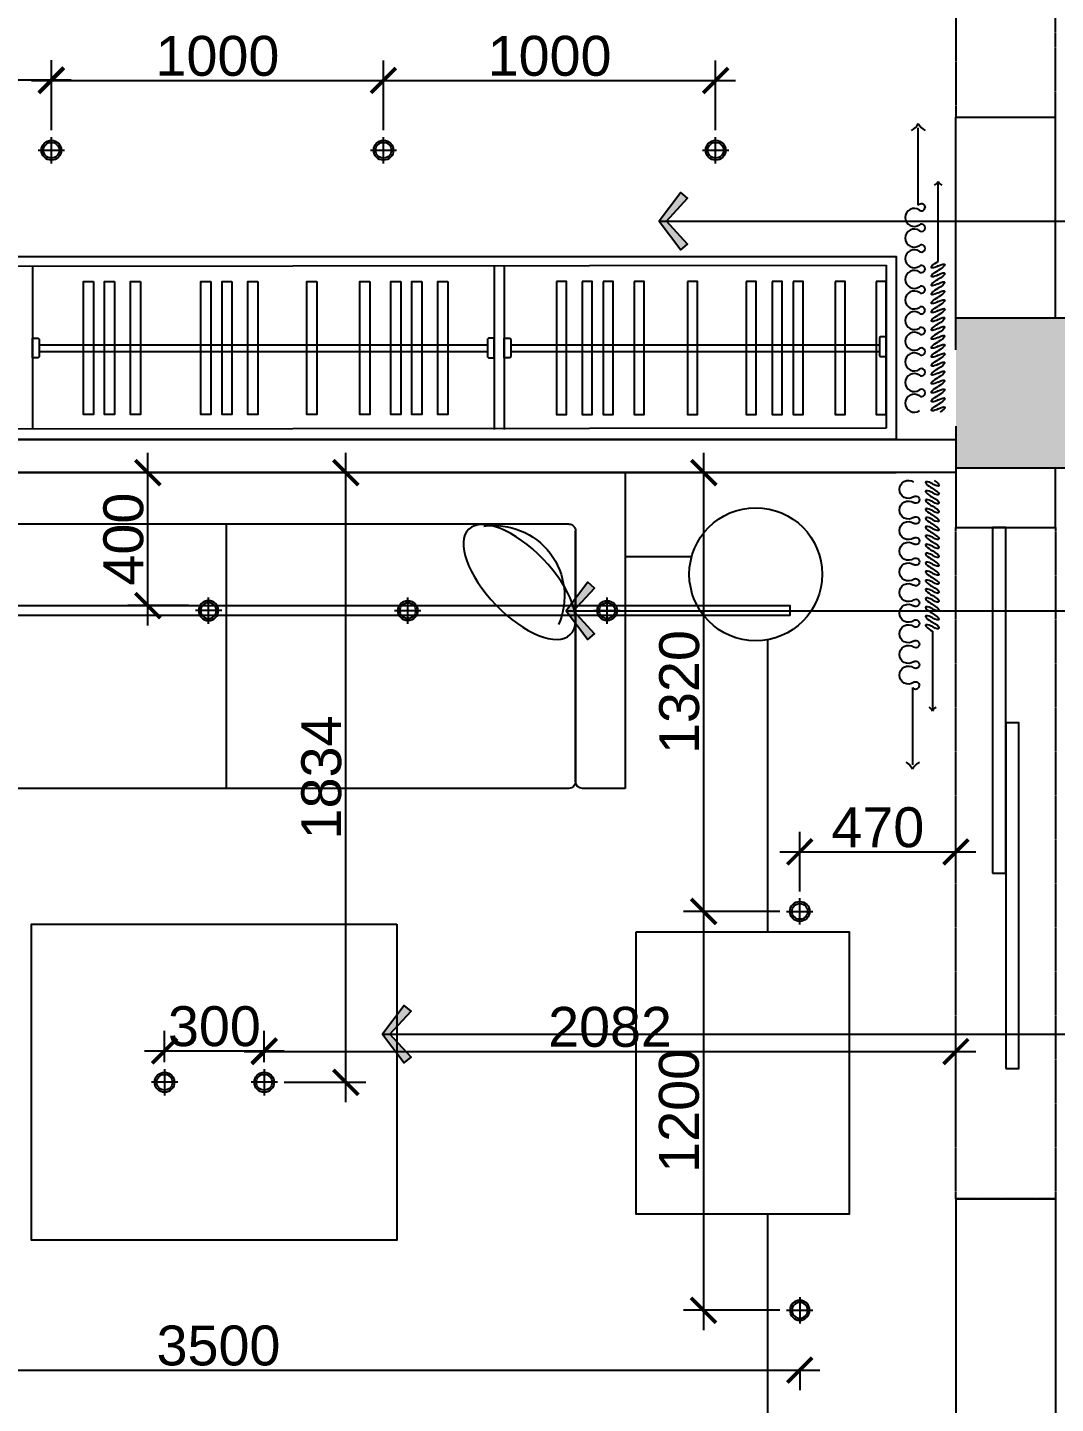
# Model space of a CAD drawing. Header units: millimetres. Extents: x 148889 to 229003, y -70503 to 111106.
# Drawn here: x 212902 to 215997, y 59927 to 64067 of the extents above; entities that cross this region are included whole.
import ezdxf

# ---------------------------------------------------------------- set-up
doc = ezdxf.new("R2010")
doc.units = ezdxf.units.MM
doc.linetypes.add('HIDDEN', pattern=[0.375, 0.25, -0.125])
for name, color, linetype in [('C-天花标高', 1, 'Continuous'), ('C-灯具1', 2, 'Continuous'), ('C-门套', 16, 'Continuous'), ('P-原墙线', 7, 'Continuous'), ('P-固定家具1(到顶)', 3, 'Continuous'), ('P-外部尺寸', 44, 'Continuous'), ('P-新墙线', 4, 'Continuous'), ('P-活动家具', 3, 'Continuous'), ('P-门', 1, 'Continuous')]:
    doc.layers.add(name, color=color, linetype=linetype)
doc.styles.add('Arial', font='arial.ttf')
doc.styles.add('ROMANS', font='ROMANS.shx', dxfattribs={"bigfont": 'BIGFONT.shx'})
doc.dimstyles.new('1比60', dxfattribs={"dimscale": 60, "dimtxt": 2, "dimasz": 1.25, "dimexe": 1, "dimexo": 1, "dimgap": 0.2, "dimtad": 1, "dimdec": 0, "dimrnd": 0.005, "dimzin": 0, "dimdsep": 46, "dimtxsty": 'Arial', "dimblk": 'ARCHTICK', "dimcen": 0.125, "dimdle": 1, "dimclrd": 44, "dimclre": 44, "dimclrt": 50, "dimadec": 0, "dimazin": 0, "dimtfac": 1, "dimtdec": 0, "dimtix": 1, "dimtmove": 2, "dimatfit": 3, "dimldrblk": 'DOT', "dimfxl": 4, "dimfxlon": 1, "dimtvp": 1, "dimtolj": 1, "dimtzin": 0, "dimarcsym": 0})
doc.dimstyles.new('1比80', dxfattribs={"dimscale": 80, "dimtxt": 2, "dimasz": 1.25, "dimexe": 1, "dimexo": 1, "dimgap": 0.25, "dimtad": 1, "dimdec": 0, "dimrnd": 0.005, "dimzin": 0, "dimdsep": 46, "dimtxsty": 'Arial', "dimblk": 'ARCHTICK', "dimcen": 0.125, "dimdle": 1, "dimclrd": 44, "dimclre": 44, "dimclrt": 50, "dimadec": 0, "dimazin": 0, "dimtfac": 1, "dimtdec": 0, "dimtix": 1, "dimtmove": 2, "dimatfit": 3, "dimldrblk": 'DOT', "dimfxl": 5, "dimfxlon": 1, "dimtvp": 1, "dimtolj": 1, "dimtzin": 0, "dimarcsym": 0})
doc.dimstyles.new('出图比例1：50', dxfattribs={"dimscale": 50, "dimtxt": 2.5, "dimasz": 2, "dimexe": 2, "dimexo": 2, "dimgap": 1, "dimtad": 1, "dimdec": 0, "dimrnd": 5, "dimzin": 0, "dimdsep": 46, "dimtxsty": 'ROMANS', "dimblk1": 'ZHL_XS', "dimblk2": 'ZHL_XS', "dimsah": 1, "dimcen": 0.09, "dimclrd": 256, "dimclre": 256, "dimclrt": 41, "dimadec": 0, "dimazin": 0, "dimtfac": 1, "dimtdec": 4, "dimtix": 1, "dimtmove": 2, "dimatfit": 3, "dimldrblk": 'ZHL_JT', "dimfxl": 1, "dimtolj": 1, "dimtzin": 0, "dimarcsym": 0})

# ---------------------------------------------------------------- blocks, each defined once
blk = doc.blocks.new('ZHL_JT')
blk.add_line((-0.221, 0), (-1, 0))
blk.add_lwpolyline([(-0.221, 0), (-0.861, -0.689), (-0.654, -0.862), (0, 0), (-0.654, 0.862), (-0.861, 0.689)], close=True)
for points in [[(-0.861, 0.689), (-0.654, 0.862), (-0.221, 0), (0, 0)], [(-0.861, -0.689), (-0.654, -0.862), (-0.221, 0), (0, 0)]]:
    blk.add_solid(points)
blk = doc.blocks.new('ZHL_XS')
blk.add_line((-1, 0), (0, 0))
at = {"const_width": 0.2}
blk.add_lwpolyline([(-0.6, -0.6), (0.6, 0.6)], dxfattribs=at)
blk = doc.blocks.new('A$C01C20CD7')
at = {"layer": 'C-灯具1'}
for p, q in [((52.8, 105.7, 2984.9), (52.8, 0, 2984.9)), ((0, 52.8, 2984.9), (105.7, 52.8, 2984.9))]:
    blk.add_line(p, q, dxfattribs=at)
for radius in [39.9, 31.7]:
    blk.add_circle((52.8, 52.8, 2984.9), radius, dxfattribs=at)
blk = doc.blocks.new('A$C7EE014FC')
at = {"color": 252, "ltscale": 3}
for centre, radius, start, end in [((785.8, 1646.4), 679.6, 118.9769, 154.8441), ((371.4, 395.3), 212.6, 171.8147, 293.5953)]:
    blk.add_arc(centre, radius, start, end, dxfattribs=at)
at = {"color": 252, "ltscale": 3, "extrusion": (0, 0, -1)}
blk.add_ellipse((328.8, 2082.6), major_axis=(-158.5, -152.9), ratio=0.45088, start_param=-1.570796, end_param=4.712389, dxfattribs=at)
at = {"color": 252, "ltscale": 3}
blk.add_ellipse((328.8, 318.3), major_axis=(-158.5, 152.9), ratio=0.45088, start_param=-1.570796, end_param=4.712389, dxfattribs=at)
at = {"layer": 'P-活动家具'}
for p, q in [((0, 2400), (950.1, 2400)), ((0, 0), (0, 2400)), ((950.1, 2400), (950.1, 2271)), ((175.2, 2250.5), (929.6, 2250.5)), ((154.7, 170), (154.7, 2230)), ((950.1, 170), (950.1, 2230)), ((950.1, 1200), (154.7, 1200)), ((929.6, 149.5), (175.2, 149.5)), ((175.2, 149.5), (929.6, 149.5)), ((950.1, 0), (950.1, 129)), ((0, 0), (950.1, 0))]:
    blk.add_line(p, q, dxfattribs=at)
for centre, start, end in [((175.2, 2230), 90, 180.0032), ((929.6, 2271), 270, 0), ((929.6, 2230), 0, 90), ((175.2, 170), 179.9968, 270), ((929.6, 170), 270, 0), ((929.6, 129), 0, 90)]:
    blk.add_arc(centre, 20.5, start, end, dxfattribs=at)
blk = doc.blocks.new('A$C0F331B38')
at = {"layer": 'P-活动家具'}
for p, q in [((0, 850), (0, 721)), ((850.1, 850), (0, 850)), ((850.1, 0), (850.1, 850)), ((0, 170), (0, 680)), ((674.9, 700.5), (20.5, 700.5)), ((561.4, 700.5), (561.4, 149.5)), ((695.4, 170), (695.4, 680)), ((0, 0), (0, 129)), ((20.5, 149.5), (674.9, 149.5)), ((674.9, 149.5), (20.5, 149.5)), ((850.1, 0), (0, 0))]:
    blk.add_line(p, q, dxfattribs=at)
for centre, start, end in [((20.5, 721), 180, 270), ((20.5, 680), 90, 180), ((674.9, 680), 359.9968, 90), ((20.5, 170), 180, 270), ((674.9, 170), 270, 0.0032), ((20.5, 129), 90, 180)]:
    blk.add_arc(centre, 20.5, start, end, dxfattribs=at)
blk = doc.blocks.new('A$C22EE4B40')
at = {"layer": 'P-新墙线', "color": 252}
for points in [[(631.5, 234.9), (0, 234.9), (0, 3491.3), (1302.1, 3491.3)], [(1975.8, 3491.3), (2539.8, 3491.3)], [(2788.3, 3254.3), (2788.3, 3063.1)], [(2788.3, 663.1), (2788.3, 462.8)], [(809.4, 234.9), (631.5, 234.9)], [(2537.9, 234.9), (1659.4, 234.9)]]:
    blk.add_lwpolyline(points, dxfattribs=at)
at = {"layer": 'P-活动家具'}
for points in [[(1681.7, 1350.3), (731.7, 1350.3), (731.7, 2450.3), (1681.7, 2450.3)], [(1659.4, 629.8), (1659.4, -10.7), (809.4, -10.7), (809.4, 629.8)]]:
    blk.add_lwpolyline(points, close=True, dxfattribs=at)
for centre in [(2734.8, 3447), (2734.8, 270.1)]:
    blk.add_circle(centre, 200, dxfattribs=at)
at = {"rotation": 53.1708397505404}
blk.add_blockref('A$C0F331B38', (1733.7, 3168.1), dxfattribs=at)
at = {"layer": 'P-活动家具', "extrusion": (0, 0, -1), "zscale": -1}
blk.add_blockref('A$C7EE014FC', (-3040.4, 663.1), dxfattribs=at)
blk = doc.blocks.new('A$C3A1E34E2')
at = {"color": 0, "linetype": 'ByBlock'}
for p, q in [((899.3, 121.9), (1231.8, 121.9)), ((657.5, 36.8, 0), (1000.5, 36.8, 0))]:
    blk.add_line(p, q, dxfattribs=at)
for centre, start, end in [((1016.9, 68.9, 0), 206.81775, 243.02693), ((1016.9, 4.6, 0), 116.97307, 153.18225)]:
    blk.add_arc(centre, 36.1, start, end, dxfattribs=at)
for centre, major_axis, start_param, end_param in [((48.4, 139.7), (-27.4, 27.4), -0.785341, 1.400999), ((48.4, 139.7), (-27.4, 27.4), 3.311504, 5.497844), ((137.1, 139.7), (27.4, 27.4), 0.785455, 2.971795), ((137.1, 139.7), (27.4, 27.4), 4.8823, 7.06864), ((225.8, 139.7), (-27.4, 27.4), -0.785341, 1.400999), ((225.8, 139.7), (27.4, 27.4), 4.8823, 7.06864), ((314.4, 139.7), (27.4, 27.4), 0.785341, 2.971681), ((314.4, 139.7), (27.4, 27.4), 4.882187, 7.068527), ((403.1, 139.7), (27.4, 27.4), 0.785341, 2.971681), ((403.1, 139.7), (27.4, 27.4), 4.882187, 7.068527), ((491.8, 139.7), (-27.4, 27.4), -0.785341, 1.400999), ((491.8, 139.7), (-27.4, 27.4), 3.311504, 5.497844), ((580.5, 139.7), (27.4, 27.4), 0.785455, 2.971795), ((580.5, 139.7), (27.4, 27.4), 4.8823, 7.06864), ((669.1, 139.7), (-27.4, 27.4), -0.785341, 1.400999), ((669.1, 139.7), (27.4, 27.4), 4.8823, 7.06864), ((757.8, 139.7), (27.4, 27.4), 0.785341, 2.971681), ((757.8, 139.7), (27.4, 27.4), 4.882187, 7.068527), ((846.5, 139.7), (27.4, 27.4), 0.785341, 2.971681), ((846.5, 139.7), (27.4, 27.4), 4.882187, 7.068527), ((1280.2, 181), (46.9, 46.9), 2.824252, 3.456222), ((1280.2, 62.9), (-46.9, 46.9), -0.314629, 0.31734), ((92.7, 108.3), (-11, 11), 0.169911, 4.542591), ((181.4, 108.3), (11, 11), 1.740708, 6.113388), ((270.1, 108.3), (-11, 11), 0.169911, 4.542591), ((358.8, 108.3), (11, 11), 1.740594, 6.113274), ((447.4, 108.3), (-11, 11), 0.169798, 2.356194), ((447.4, 108.3), (11, 11), 3.927048, 6.113388), ((536.1, 108.3), (-11, 11), 0.169911, 4.542591), ((624.8, 108.3), (11, 11), 1.740708, 6.113388), ((713.5, 108.3), (-11, 11), 0.169911, 4.542591), ((802.1, 108.3), (11, 11), 1.740594, 6.113274), ((890.8, 108.3), (-11, 11), 0.169798, 2.356194)]:
    blk.add_ellipse(centre, major_axis=major_axis, ratio=1, start_param=start_param, end_param=end_param, dxfattribs=at)
at = {"color": 0, "linetype": 'ByBlock', "extrusion": (0, 0, -1)}
blk.add_ellipse((890.8, 108.3), major_axis=(13.9, 8.4), ratio=0.942431, start_param=-0.491972, end_param=2.091434, dxfattribs=at)
at = {"color": 0, "extrusion": (0, 0, -1)}
for centre, start_param, end_param in [((33.7, 36.8, 0), -1.424879, 1.716714), ((72.1, 36.8, 0), -1.424879, 1.716714), ((110.5, 36.8, 0), -1.424879, 1.716714), ((148.9, 36.8, 0), -1.424879, 1.716714), ((187.3, 36.8, 0), -1.424879, 1.716714), ((225.7, 36.8, 0), -1.424879, 1.716714), ((264, 36.8, 0), -1.424879, 1.716714), ((302.4, 36.8, 0), -1.424879, 1.716714), ((340.8, 36.8, 0), -1.424879, 1.716714), ((379.2, 36.8, 0), -1.424879, 1.716714), ((417.6, 36.8, 0), -1.424879, 1.716714), ((456, 36.8, 0), -1.424879, 1.716714), ((494.4, 36.8, 0), -1.424879, 1.716714), ((532.7, 36.8, 0), -1.424879, 1.716714), ((571.1, 36.8, 0), -1.424879, 1.716714), ((609.5, 36.8, 0), -1.424879, 1.716714), ((647.9, 36.8, 0), -1.424879, 1.716714), ((14.5, 36.8, 0), 1.716714, 4.546394), ((52.9, 36.8, 0), 1.716714, 4.858306), ((91.3, 36.8, 0), 1.716714, 4.858306), ((129.7, 36.8, 0), 1.716714, 4.858306), ((168.1, 36.8, 0), 1.716714, 4.858306), ((206.5, 36.8, 0), 1.716714, 4.858306), ((244.9, 36.8, 0), 1.716714, 4.858306), ((283.2, 36.8, 0), 1.716714, 4.858306), ((321.6, 36.8, 0), 1.716714, 4.858306), ((360, 36.8, 0), 1.716714, 4.858306), ((398.4, 36.8, 0), 1.716714, 4.858306), ((436.8, 36.8, 0), 1.716714, 4.858306), ((475.2, 36.8, 0), 1.716714, 4.858306), ((513.6, 36.8, 0), 1.716714, 4.858306), ((551.9, 36.8, 0), 1.716714, 4.858306), ((590.3, 36.8, 0), 1.716714, 4.858306), ((628.7, 36.8, 0), 1.716714, 4.858306)]:
    blk.add_ellipse(centre, major_axis=(-16.5, 28.6), ratio=0.254545, start_param=start_param, end_param=end_param, dxfattribs=at)
blk = doc.blocks.new('_ArchTick')
at = {"color": 0, "linetype": 'ByBlock', "const_width": 0.15}
blk.add_lwpolyline([(-0.5, -0.5), (0.5, 0.5)], dxfattribs=at)
blk = doc.blocks.new('*D776')
at = {"layer": 'P-外部尺寸', "color": 44, "lineweight": -2, "transparency": 16777216}
for p, q in [((218956.8, 59117.5), (218956.8, 62947.5)), ((218556.8, 62867.5), (219036.8, 62867.5)), ((218556.8, 59197.5), (219036.8, 59197.5))]:
    blk.add_line(p, q, dxfattribs=at)
at = {"layer": 'P-外部尺寸', "color": 44, "lineweight": -2, "transparency": 16777216, "xscale": 100, "yscale": 100, "zscale": 100}
for p, rotation in [((218956.8, 62867.5), 90), ((218956.8, 59197.5), 270)]:
    blk.add_blockref('_ArchTick', p, dxfattribs=dict(at, rotation=rotation))
at = {"layer": 'P-外部尺寸', "color": 50, "transparency": 16777216, "insert": (218855.1, 61032.5), "char_height": 160, "attachment_point": 5, "rotation": 90, "style": 'Arial'}
blk.add_mtext('\\A1;3670', dxfattribs=at)
blk = doc.blocks.new('_Dot')
at = {"color": 0, "linetype": 'ByBlock', "lineweight": -2}
blk.add_line((-0.5, 0), (-1, 0), dxfattribs=at)
at = {"color": 0, "linetype": 'ByBlock', "const_width": 0.5}
blk.add_lwpolyline([(-0.25, 0, 1), (0.25, 0, 1)], format="xyb", close=True, dxfattribs=at)
blk = doc.blocks.new('*D777')
at = {"layer": 'P-外部尺寸', "color": 44, "lineweight": -2, "transparency": 16777216}
for p, q in [((218956.8, 63097.5), (218956.8, 63197.5)), ((218556.8, 63097.5), (219036.8, 63097.5)), ((218956.8, 62867.5), (218956.8, 63097.5)), ((218556.8, 62867.5), (219036.8, 62867.5)), ((218956.8, 62867.5), (218956.8, 62767.5))]:
    blk.add_line(p, q, dxfattribs=at)
at = {"layer": 'P-外部尺寸', "color": 44, "lineweight": -2, "transparency": 16777216, "xscale": 100, "yscale": 100, "zscale": 100}
for p, rotation in [((218956.8, 63097.5), 270), ((218956.8, 62867.5), 90)]:
    blk.add_blockref('_ArchTick', p, dxfattribs=dict(at, rotation=rotation))
at = {"layer": 'P-外部尺寸', "color": 50, "transparency": 16777216, "insert": (218855.1, 62982.5), "char_height": 160, "attachment_point": 5, "rotation": 90, "style": 'Arial'}
blk.add_mtext('\\A1;230', dxfattribs=at)
blk = doc.blocks.new('*D778')
at = {"layer": 'P-外部尺寸', "color": 44, "lineweight": -2, "transparency": 16777216}
for p, q in [((218786.8, 63017.5), (218786.8, 66547.5)), ((218386.8, 66467.5), (218866.8, 66467.5)), ((218386.8, 63097.5), (218866.8, 63097.5))]:
    blk.add_line(p, q, dxfattribs=at)
at = {"layer": 'P-外部尺寸', "color": 44, "lineweight": -2, "transparency": 16777216, "xscale": 100, "yscale": 100, "zscale": 100}
for p, rotation in [((218786.8, 66467.5), 90), ((218786.8, 63097.5), 270)]:
    blk.add_blockref('_ArchTick', p, dxfattribs=dict(at, rotation=rotation))
at = {"layer": 'P-外部尺寸', "color": 50, "transparency": 16777216, "insert": (218685.1, 64782.5), "char_height": 160, "attachment_point": 5, "rotation": 90, "style": 'Arial'}
blk.add_mtext('\\A1;3370', dxfattribs=at)
blk = doc.blocks.new('*D1064')
at = {"layer": 'P-新墙线', "color": 44, "lineweight": -2, "transparency": 16777216}
for p, q in [((213264.3, 62267.5), (213264.3, 62787.5)), ((213454.4, 62727.5), (213204.3, 62727.5)), ((213386.9, 62327.5), (213204.3, 62327.5))]:
    blk.add_line(p, q, dxfattribs=at)
at = {"layer": 'P-新墙线', "color": 44, "lineweight": -2, "transparency": 16777216, "xscale": 75, "yscale": 75, "zscale": 75}
for p, rotation in [((213264.3, 62727.5), 90), ((213264.3, 62327.5), 270)]:
    blk.add_blockref('_ArchTick', p, dxfattribs=dict(at, rotation=rotation))
at = {"layer": 'P-新墙线', "color": 50, "transparency": 16777216, "insert": (213191.1, 62527.5), "char_height": 120, "attachment_point": 5, "rotation": 90, "style": 'Arial'}
blk.add_mtext('\\A1;400', dxfattribs=at)
blk = doc.blocks.new('*D1065')
at = {"layer": 'P-新墙线', "color": 44, "lineweight": -2, "transparency": 16777216}
for p, q in [((215226.9, 61467.5), (215226.9, 61646.6)), ((215696.9, 61586.6), (215696.9, 61646.6)), ((215166.9, 61586.6), (215756.9, 61586.6))]:
    blk.add_line(p, q, dxfattribs=at)
at = {"layer": 'P-新墙线', "color": 44, "lineweight": -2, "transparency": 16777216, "xscale": 75, "yscale": 75, "zscale": 75, "rotation": 180}
blk.add_blockref('_ArchTick', (215226.9, 61586.6), dxfattribs=at)
at = {"layer": 'P-新墙线', "color": 44, "lineweight": -2, "transparency": 16777216, "xscale": 75, "yscale": 75, "zscale": 75}
blk.add_blockref('_ArchTick', (215696.9, 61586.6), dxfattribs=at)
at = {"layer": 'P-新墙线', "color": 50, "transparency": 16777216, "insert": (215461.9, 61659.9), "char_height": 120, "attachment_point": 5, "style": 'Arial'}
blk.add_mtext('\\A1;470', dxfattribs=at)
blk = doc.blocks.new('*D1066')
at = {"layer": 'P-新墙线', "color": 44, "lineweight": -2, "transparency": 16777216}
for p, q in [((214937.9, 61347.5), (214937.9, 62787.5)), ((215177.9, 62727.5), (214877.9, 62727.5)), ((215166.9, 61407.5), (214877.9, 61407.5))]:
    blk.add_line(p, q, dxfattribs=at)
at = {"layer": 'P-新墙线', "color": 44, "lineweight": -2, "transparency": 16777216, "xscale": 75, "yscale": 75, "zscale": 75}
for p, rotation in [((214937.9, 62727.5), 90), ((214937.9, 61407.5), 270)]:
    blk.add_blockref('_ArchTick', p, dxfattribs=dict(at, rotation=rotation))
at = {"layer": 'P-新墙线', "color": 50, "transparency": 16777216, "insert": (214864.6, 62067.5), "char_height": 120, "attachment_point": 5, "rotation": 90, "style": 'Arial'}
blk.add_mtext('\\A1;1320', dxfattribs=at)
blk = doc.blocks.new('*D1067')
at = {"layer": 'P-新墙线', "color": 44, "lineweight": -2, "transparency": 16777216}
for p, q in [((214937.1, 61467.5), (214937.1, 60147.5)), ((215166.9, 61407.5), (214877.1, 61407.5)), ((215166.9, 60207.5), (214877.1, 60207.5))]:
    blk.add_line(p, q, dxfattribs=at)
at = {"layer": 'P-新墙线', "color": 44, "lineweight": -2, "transparency": 16777216, "xscale": 75, "yscale": 75, "zscale": 75}
for p, rotation in [((214937.1, 61407.5), 90), ((214937.1, 60207.5), 270)]:
    blk.add_blockref('_ArchTick', p, dxfattribs=dict(at, rotation=rotation))
at = {"layer": 'P-新墙线', "color": 50, "transparency": 16777216, "insert": (214863.9, 60807.5), "char_height": 120, "attachment_point": 5, "rotation": 90, "style": 'Arial'}
blk.add_mtext('\\A1;1200', dxfattribs=at)
blk = doc.blocks.new('*D1068')
at = {"layer": 'P-新墙线', "color": 44, "lineweight": -2, "transparency": 16777216}
for p, q in [((211666.9, 60027.5), (215286.9, 60027.5)), ((211726.9, 60027.5), (211726.9, 59967.5)), ((215226.9, 60027.5), (215226.9, 59967.5))]:
    blk.add_line(p, q, dxfattribs=at)
at = {"layer": 'P-新墙线', "color": 44, "lineweight": -2, "transparency": 16777216, "xscale": 75, "yscale": 75, "zscale": 75, "rotation": 180}
blk.add_blockref('_ArchTick', (211726.9, 60027.5), dxfattribs=at)
at = {"layer": 'P-新墙线', "color": 44, "lineweight": -2, "transparency": 16777216, "xscale": 75, "yscale": 75, "zscale": 75}
blk.add_blockref('_ArchTick', (215226.9, 60027.5), dxfattribs=at)
at = {"layer": 'P-新墙线', "color": 50, "transparency": 16777216, "insert": (213476.9, 60100.8), "char_height": 120, "attachment_point": 5, "style": 'Arial'}
blk.add_mtext('\\A1;3500', dxfattribs=at)
blk = doc.blocks.new('*D1074')
at = {"layer": 'P-新墙线', "color": 44, "lineweight": -2, "transparency": 16777216}
for p, q in [((213314.5, 60953.5), (213314.5, 61048)), ((213614.5, 60953.5), (213614.5, 61048)), ((213254.5, 60988), (213674.5, 60988))]:
    blk.add_line(p, q, dxfattribs=at)
at = {"layer": 'P-新墙线', "color": 44, "lineweight": -2, "transparency": 16777216, "xscale": 75, "yscale": 75, "zscale": 75, "rotation": 180}
blk.add_blockref('_ArchTick', (213314.5, 60988), dxfattribs=at)
at = {"layer": 'P-新墙线', "color": 44, "lineweight": -2, "transparency": 16777216, "xscale": 75, "yscale": 75, "zscale": 75}
blk.add_blockref('_ArchTick', (213614.5, 60988), dxfattribs=at)
at = {"layer": 'P-新墙线', "color": 50, "transparency": 16777216, "insert": (213464.5, 61061.4), "char_height": 120, "attachment_point": 5, "style": 'Arial'}
blk.add_mtext('\\A1;300', dxfattribs=at)
blk = doc.blocks.new('*D1075')
at = {"layer": 'P-新墙线', "color": 44, "lineweight": -2, "transparency": 16777216}
for p, q in [((213614.5, 60953.5), (213614.5, 61046.1)), ((215696.9, 60746.1), (215696.9, 61046.1)), ((213554.5, 60986.1), (215756.9, 60986.1))]:
    blk.add_line(p, q, dxfattribs=at)
at = {"layer": 'P-新墙线', "color": 44, "lineweight": -2, "transparency": 16777216, "xscale": 75, "yscale": 75, "zscale": 75, "rotation": 180}
blk.add_blockref('_ArchTick', (213614.5, 60986.1), dxfattribs=at)
at = {"layer": 'P-新墙线', "color": 44, "lineweight": -2, "transparency": 16777216, "xscale": 75, "yscale": 75, "zscale": 75}
blk.add_blockref('_ArchTick', (215696.9, 60986.1), dxfattribs=at)
at = {"layer": 'P-新墙线', "color": 50, "transparency": 16777216, "insert": (214655.7, 61059.4), "char_height": 120, "attachment_point": 5, "style": 'Arial'}
blk.add_mtext('\\A1;2082', dxfattribs=at)
blk = doc.blocks.new('*D1076')
at = {"layer": 'P-新墙线', "color": 44, "lineweight": -2, "transparency": 16777216}
for p, q in [((213860.3, 60833.5), (213860.3, 62787.5)), ((213620.3, 62727.5), (213920.3, 62727.5)), ((213674.5, 60893.5), (213920.3, 60893.5)), ((206428.8, 59643.5), (206428.8, 60167.5)), ((206246.9, 60107.5), (206488.8, 60107.5)), ((206428.8, 59703.5), (206488.8, 59703.5))]:
    blk.add_line(p, q, dxfattribs=at)
at = {"layer": 'P-新墙线', "color": 44, "lineweight": -2, "transparency": 16777216, "xscale": 75, "yscale": 75, "zscale": 75}
for p, rotation in [((213860.3, 62727.5), 90), ((213860.3, 60893.5), 270), ((206428.8, 60107.5), 90), ((206428.8, 59703.5), 270)]:
    blk.add_blockref('_ArchTick', p, dxfattribs=dict(at, rotation=rotation))
at = {"layer": 'P-新墙线', "color": 50, "transparency": 16777216, "char_height": 120, "attachment_point": 5, "rotation": 90, "style": 'Arial'}
for s, insert in [('\\A1;1834', (213787, 61810.5)), ('\\A1;404', (206355.5, 59905.5))]:
    blk.add_mtext(s, dxfattribs=dict(at, insert=insert))
blk = doc.blocks.new('*D1077')
at = {"layer": 'P-新墙线', "color": 44, "lineweight": -2, "transparency": 16777216}
for p, q in [((211973.7, 63757.5), (211973.7, 63969)), ((212973.7, 63757.5), (212973.7, 63969)), ((211913.7, 63909), (213033.7, 63909)), ((206186.9, 59731.6), (206186.9, 59791.6)), ((206426.6, 59731.6), (206426.6, 59791.6)), ((206186.9, 59731.6), (206111.9, 59731.6)), ((206426.6, 59731.6), (206186.9, 59731.6)), ((206426.6, 59731.6), (206501.6, 59731.6))]:
    blk.add_line(p, q, dxfattribs=at)
at = {"layer": 'P-新墙线', "color": 44, "lineweight": -2, "transparency": 16777216, "xscale": 75, "yscale": 75, "zscale": 75, "rotation": 180}
for p in [(211973.7, 63909), (206426.6, 59731.6)]:
    blk.add_blockref('_ArchTick', p, dxfattribs=at)
at = {"layer": 'P-新墙线', "color": 44, "lineweight": -2, "transparency": 16777216, "xscale": 75, "yscale": 75, "zscale": 75}
for p in [(212973.7, 63909), (206186.9, 59731.6)]:
    blk.add_blockref('_ArchTick', p, dxfattribs=at)
at = {"layer": 'P-新墙线', "color": 50, "transparency": 16777216, "char_height": 120, "attachment_point": 5, "style": 'Arial'}
for s, insert in [('\\A1;1000', (212473.7, 63982.2)), ('\\A1;240', (206306.7, 59804.9))]:
    blk.add_mtext(s, dxfattribs=dict(at, insert=insert))
blk = doc.blocks.new('*D1078')
at = {"layer": 'P-新墙线', "color": 44, "lineweight": -2, "transparency": 16777216}
for p, q in [((212973.7, 63757.5), (212973.7, 63967.4)), ((213973.7, 63757.5), (213973.7, 63967.4)), ((212913.7, 63907.4), (214033.7, 63907.4)), ((206359.5, 59767.5), (206359.5, 59247.5)), ((206366.6, 59707.5), (206299.5, 59707.5)), ((206246.9, 59307.5), (206419.5, 59307.5))]:
    blk.add_line(p, q, dxfattribs=at)
at = {"layer": 'P-新墙线', "color": 44, "lineweight": -2, "transparency": 16777216, "xscale": 75, "yscale": 75, "zscale": 75}
for p, rotation in [((212973.7, 63907.4), 180), ((206359.5, 59707.5), 90), ((206359.5, 59307.5), 270)]:
    blk.add_blockref('_ArchTick', p, dxfattribs=dict(at, rotation=rotation))
blk.add_blockref('_ArchTick', (213973.7, 63907.4), dxfattribs=at)
at = {"layer": 'P-新墙线', "color": 50, "transparency": 16777216, "insert": (213473.7, 63980.7), "char_height": 120, "attachment_point": 5, "style": 'Arial'}
blk.add_mtext('\\A1;1000', dxfattribs=at)
at = {"layer": 'P-新墙线', "color": 50, "transparency": 16777216, "insert": (206286.2, 59507.5), "char_height": 120, "attachment_point": 5, "rotation": 90, "style": 'Arial'}
blk.add_mtext('\\A1;400', dxfattribs=at)
blk = doc.blocks.new('*D1079')
at = {"layer": 'P-新墙线', "color": 44, "lineweight": -2, "transparency": 16777216}
for p, q in [((213973.7, 63757.5), (213973.7, 63967.5)), ((214973.7, 63757.5), (214973.7, 63967.5)), ((213913.7, 63907.5), (215033.7, 63907.5)), ((206426.6, 59731.3), (206426.6, 59791.3)), ((207546.6, 59731.3), (207546.6, 59791.3)), ((206366.6, 59731.3), (207606.6, 59731.3))]:
    blk.add_line(p, q, dxfattribs=at)
at = {"layer": 'P-新墙线', "color": 44, "lineweight": -2, "transparency": 16777216, "xscale": 75, "yscale": 75, "zscale": 75, "rotation": 180}
for p in [(213973.7, 63907.5), (206426.6, 59731.3)]:
    blk.add_blockref('_ArchTick', p, dxfattribs=at)
at = {"layer": 'P-新墙线', "color": 44, "lineweight": -2, "transparency": 16777216, "xscale": 75, "yscale": 75, "zscale": 75}
for p in [(214973.7, 63907.5), (207546.6, 59731.3)]:
    blk.add_blockref('_ArchTick', p, dxfattribs=at)
at = {"layer": 'P-新墙线', "color": 50, "transparency": 16777216, "char_height": 120, "attachment_point": 5, "style": 'Arial'}
for s, insert in [('\\A1;1000', (214473.7, 63980.8)), ('\\A1;1120', (206986.6, 59804.5))]:
    blk.add_mtext(s, dxfattribs=dict(at, insert=insert))

msp = doc.modelspace()

# ---------------------------------------------------------------- hatches: boundary and pattern name
at = {"layer": 'P-原墙线'}
msp.add_hatch(color=8, dxfattribs=at).paths.add_polyline_path([(216081.9, 62742.5), (216081.9, 63192.5), (215696.9, 63192.5), (215696.9, 63097.5), (215696.9, 62867.5), (215696.9, 62742.5)])

# ---------------------------------------------------------------- linework, layer by layer
at = {"layer": 'C-灯具1', "color": 252}
msp.add_lwpolyline([(211696.9, 62327.5), (215196.9, 62327.5), (215196.9, 62297.5), (211696.9, 62297.5)], close=True, dxfattribs=at)
at = {"layer": 'C-门套', "linetype": 'HIDDEN'}
for points in [[(215696.9, 63797.5), (215996.9, 63797.5), (215996.9, 65837.5), (215696.9, 65837.5)], [(215696.9, 62562.5), (215996.9, 62562.5), (215996.9, 60542.5), (215696.9, 60542.5)]]:
    msp.add_lwpolyline(points, close=True, dxfattribs=at)
at = {"layer": 'P-原墙线'}
for p, q in [((215696.9, 63097.5), (215696.9, 63797.5)), ((215696.9, 63797.5), (215996.9, 63797.5)), ((215996.9, 63192.5), (215996.9, 63797.5)), ((216081.9, 63192.5), (215696.9, 63192.5)), ((215516.9, 63097.5), (215516.9, 62867.5)), ((215696.9, 62867.5), (215696.9, 62562.5)), ((215696.9, 62742.5), (216081.9, 62742.5)), ((215996.9, 62562.5), (215996.9, 62742.5)), ((215696.9, 62562.5), (215996.9, 62562.5)), ((215696.9, 60542.5), (215996.9, 60542.5)), ((215696.9, 60542.5), (215696.9, 58977.5)), ((215996.9, 60542.5), (215996.9, 59277.5))]:
    msp.add_line(p, q, dxfattribs=at)
at = {"layer": 'P-固定家具1(到顶)', "color": 252}
for p, q in [((211501.6, 63347.5), (215486.9, 63351.6, 210.9)), ((212916.9, 63348.9), (212916.9, 62857.5)), ((214306.9, 63347.5), (214306.9, 62857.5)), ((214336.9, 63347.5), (214336.9, 62857.5)), ((215486.9, 63351.6, 210.9), (215486.9, 62861.6, 210.9)), ((212936.9, 63112.5), (214286.9, 63112.5)), ((212936.9, 63092.5), (214286.9, 63092.5)), ((214356.9, 63112.5), (215466.9, 63112.5, -112.4)), ((214356.9, 63092.5), (215466.9, 63092.5, -112.4)), ((215486.9, 62861.6, 210.9), (211501.6, 62857.5))]:
    msp.add_line(p, q, dxfattribs=at)
at = {"layer": 'P-固定家具1(到顶)'}
msp.add_lwpolyline([(211471.6, 63377.5), (215516.9, 63377.5), (215516.9, 62827.5), (211471.6, 62827.5)], close=True, dxfattribs=at)
at = {"layer": 'P-固定家具1(到顶)', "color": 252}
for points in [[(213100.7, 63302.5), (213100.7, 62902.5), (213070.7, 62902.5), (213070.7, 63302.5)], [(213164.1, 63302.5), (213164.1, 62902.5), (213134.1, 62902.5), (213134.1, 63302.5)], [(213241.7, 63302.5), (213241.7, 62902.5), (213211.7, 62902.5), (213211.7, 63302.5)], [(213454.1, 63302.5), (213454.1, 62902.5), (213424.1, 62902.5), (213424.1, 63302.5)], [(213517.5, 63302.5), (213517.5, 62902.5), (213487.5, 62902.5), (213487.5, 63302.5)], [(213595.1, 63302.5), (213595.1, 62902.5), (213565.1, 62902.5), (213565.1, 63302.5)], [(213772.5, 63302.5), (213772.5, 62902.5), (213742.5, 62902.5), (213742.5, 63302.5)], [(213932.6, 63302.5), (213932.6, 62902.5), (213902.6, 62902.5), (213902.6, 63302.5)], [(214025.9, 63302.5), (214025.9, 62902.5), (213995.9, 62902.5), (213995.9, 63302.5)], [(214089.2, 63302.5), (214089.2, 62902.5), (214059.2, 62902.5), (214059.2, 63302.5)], [(214166.9, 63302.5), (214166.9, 62902.5), (214136.9, 62902.5), (214136.9, 63302.5)], [(214494.2, 63302.5), (214494.2, 62902.5), (214524.2, 62902.5), (214524.2, 63302.5)], [(214571.8, 63302.5), (214571.8, 62902.5), (214601.8, 62902.5), (214601.8, 63302.5)], [(214635.2, 63302.5), (214635.2, 62902.5), (214665.2, 62902.5), (214665.2, 63302.5)], [(214728.5, 63302.5), (214728.5, 62902.5), (214758.5, 62902.5), (214758.5, 63302.5)], [(214888.6, 63302.5), (214888.6, 62902.5), (214918.6, 62902.5), (214918.6, 63302.5)], [(215066, 63302.5), (215066, 62902.5), (215096, 62902.5), (215096, 63302.5)], [(215143.6, 63302.5), (215143.6, 62902.5), (215173.6, 62902.5), (215173.6, 63302.5)], [(215207, 63302.5), (215207, 62902.5), (215237, 62902.5), (215237, 63302.5)], [(215334, 63302.5), (215334, 62902.5), (215364, 62902.5), (215364, 63302.5)]]:
    msp.add_lwpolyline(points, close=True, dxfattribs=at)
at = {"layer": 'P-固定家具1(到顶)', "color": 252, "elevation": 112.4}
msp.add_lwpolyline([(215456.9, 63302.5), (215456.9, 62902.5), (215486.9, 62902.5), (215486.9, 63302.5)], close=True, dxfattribs=at)
at = {"layer": 'P-固定家具1(到顶)', "color": 252}
for points in [[(212916.9, 63132.5), (212931.9, 63132.5, -0.414214), (212936.9, 63127.5), (212936.9, 63077.5, -0.414214), (212931.9, 63072.5), (212916.9, 63072.5)], [(212916.9, 63132.5), (212931.9, 63132.5, -0.414214), (212936.9, 63127.5), (212936.9, 63077.5, -0.414214), (212931.9, 63072.5), (212916.9, 63072.5)], [(214306.9, 63132.5), (214291.9, 63132.5, 0.414214), (214286.9, 63127.5), (214286.9, 63077.5, 0.414214), (214291.9, 63072.5), (214306.9, 63072.5)], [(214306.9, 63132.5), (214291.9, 63132.5, 0.414214), (214286.9, 63127.5), (214286.9, 63077.5, 0.414214), (214291.9, 63072.5), (214306.9, 63072.5)], [(214336.9, 63132.5), (214351.9, 63132.5, -0.414214), (214356.9, 63127.5), (214356.9, 63077.5, -0.414214), (214351.9, 63072.5), (214336.9, 63072.5)], [(214336.9, 63132.5), (214351.9, 63132.5, -0.414214), (214356.9, 63127.5), (214356.9, 63077.5, -0.414214), (214351.9, 63072.5), (214336.9, 63072.5)], [(215486.9, 63136.6), (215471.9, 63136.6, 0.414214), (215466.9, 63131.6), (215466.9, 63081.6, 0.414214), (215471.9, 63076.6), (215486.9, 63076.6)]]:
    msp.add_lwpolyline(points, format="xyb", close=True, dxfattribs=at)
at = {"layer": 'P-新墙线', "linetype": 'ByBlock', "ltscale": 3}
for p, q in [((211331.9, 62827.5), (215696.9, 62827.5)), ((215696.9, 62727.5), (211331.9, 62727.5))]:
    msp.add_line(p, q, dxfattribs=at)
at = {"layer": 'P-新墙线'}
msp.add_lwpolyline([(211331.9, 62727.5), (215516.9, 62727.5)], dxfattribs=at)
at = {"layer": 'P-门'}
for points in [[(215806.9, 61522.5), (215846.9, 61522.5), (215846.9, 62562.5), (215806.9, 62562.5)], [(215846.9, 60934.9), (215886.9, 60934.9), (215886.9, 61974.9), (215846.9, 61974.9)]]:
    msp.add_lwpolyline(points, close=True, dxfattribs=at)

# ---------------------------------------------------------------- block references
at = {"layer": 'C-灯具1', "yscale": 0.7496251873672009}
for p, xscale, zscale, rotation in [((213013.3, 63657.9, -2237.5), 0.7496251873672009, 0.7496251873672009, 90), ((214013.3, 63657.9, -2237.5), 0.7496251873672009, 0.7496251873672009, 90), ((215013.3, 63657.9, -2237.5), 0.7496251873672009, 0.7496251873672009, 90), ((213407.3, 62272.9, -2237.5), -0.7496251873672009, 0.7496251874062949, 270), ((214086.5, 62272.9, -2237.5), 0.7496251873672009, 0.7496251873672009, 90), ((214686.5, 62272.9, -2237.5), 0.7496251873672009, 0.7496251873672009, 90), ((215266.5, 61367.9, -2237.5), 0.7496251873672009, 0.7496251873672009, 90), ((213274.9, 60933.1, -2237.5), 0.7496251873672009, 0.7496251873672009, 270), ((213574.9, 60933.1, -2237.5), 0.7496251873672009, 0.7496251873672009, 270), ((215266.5, 60247.1, -2237.5), -0.7496251873672009, 0.7496251874062949, 90)]:
    msp.add_blockref('A$C01C20CD7', p, dxfattribs=dict(at, xscale=xscale, zscale=zscale, rotation=rotation))
at = {"layer": 'P-活动家具', "color": 252, "yscale": 0.7000000000116415, "zscale": 0.7000000000000002, "rotation": 90}
for p, xscale in [((215669.2, 62902.7), 0.7000000000116415), ((215651.9, 62711.1, 3.8), -0.7000000000116415)]:
    msp.add_blockref('A$C3A1E34E2', p, dxfattribs=dict(at, xscale=xscale))
at = {"layer": 'P-活动家具', "rotation": 90}
msp.add_blockref('A$C22EE4B40', (215364.5, 59687.1), dxfattribs=at)

# ---------------------------------------------------------------- dimensions: what is measured, and where the dimension line sits
at = {"layer": 'P-外部尺寸'}
for base, p1, p2, picture, middle in [((218786.8, 66467.5), (214847.9, 63097.5), (214847.9, 66467.5), '*D778', (218685.1, 64782.5)), ((218956.8, 63097.5), (214807.6, 62867.5), (215017.9, 63097.5), '*D777', (218855.1, 62982.5)), ((218956.8, 62867.5), (217125.6, 59197.5), (214807.6, 62867.5), '*D776', (218855.1, 61032.5))]:
    dim = msp.add_linear_dim(base=base, p1=p1, p2=p2, angle=90, dimstyle='1比80', dxfattribs=at)
    dim.commit()
    dim.dimension.update_dxf_attribs({"geometry": picture, "text_midpoint": middle})
at = {"layer": 'P-新墙线'}
for p1, p2, distance, picture, middle in [((211973.7, 63697.5, 0), (212973.7, 63697.5, 0), 211.5, '*D1077', (212473.7, 63982.2)), ((212973.7, 63697.5, 0), (213973.7, 63697.5, 0), 209.9, '*D1078', (213473.7, 63980.7)), ((213973.7, 63697.5, 0), (214973.7, 63697.5, 0), 210, '*D1079', (214473.7, 63980.8)), ((206426.6, 59707.5), (207546.6, 59707.5), 23.8, '*D1079', (206986.6, 59804.5)), ((215226.9, 61407.5, 0), (215226.9, 60207.5), -289.7, '*D1067', (214863.9, 60807.5)), ((213314.5, 60893.5, 0), (213614.5, 60893.5, 0), 94.6, '*D1074', (213464.5, 61061.4)), ((211726.9, 60087.5, 0), (215226.9, 60087.5), -60, '*D1068', (213476.9, 60100.8))]:
    dim = msp.add_aligned_dim(p1=p1, p2=p2, distance=distance, dimstyle='1比60', dxfattribs=at)
    dim.commit()
    dim.dimension.update_dxf_attribs({"geometry": picture, "text_midpoint": middle})
for base, p1, p2, picture, middle in [((206186.9, 59731.6), (206426.6, 59707.5), (206186.9, 59707.5), '*D1077', (206306.7, 59804.9)), ((215696.9, 61586.6), (215226.9, 61407.5, 0), (215696.9, 61552.5), '*D1065', (215461.9, 61659.9)), ((215696.9, 60986.1), (213614.5, 60893.5, 0), (215696.9, 60542.5), '*D1075', (214655.7, 61059.4))]:
    dim = msp.add_linear_dim(base=base, p1=p1, p2=p2, dimstyle='1比60', dxfattribs=at)
    dim.commit()
    dim.dimension.update_dxf_attribs({"geometry": picture, "text_midpoint": middle})
for base, p1, p2, picture, middle in [((206359.5, 59307.5), (206426.6, 59707.5), (206186.9, 59307.5), '*D1078', (206286.2, 59507.5)), ((213860.3, 62727.5), (213614.5, 60893.5, 0), (213514.4, 62727.5), '*D1076', (213787, 61810.5)), ((213264.3, 62727.5), (213446.9, 62327.5), (213514.4, 62727.5), '*D1064', (213191.1, 62527.5)), ((214937.9, 62727.5), (215226.9, 61407.5, 0), (215516.9, 62727.5), '*D1066', (214864.6, 62067.5))]:
    dim = msp.add_linear_dim(base=base, p1=p1, p2=p2, angle=90, dimstyle='1比60', dxfattribs=at)
    dim.commit()
    dim.dimension.update_dxf_attribs({"geometry": picture, "text_midpoint": middle})

# ---------------------------------------------------------------- leaders
at = {"layer": 'C-天花标高'}
for points in [[(214803.3, 63484), (219465.5, 63484)], [(214523.3, 62311.4), (219465.5, 62311.4)], [(213970.9, 61038.2), (219465.5, 61038.2)]]:
    msp.add_leader(points, dimstyle='出图比例1：50', override={"dimtad": 0}, dxfattribs=at)

doc.saveas('drawing.dxf')
